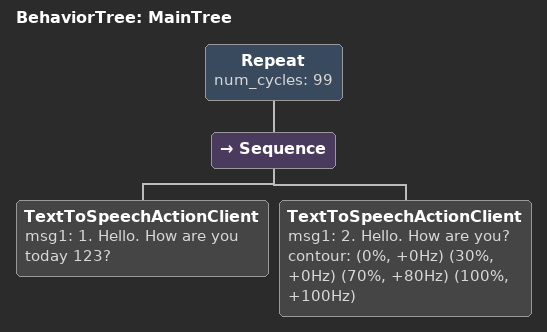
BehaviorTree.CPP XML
<root BTCPP_format="4" main_tree_to_execute = "MainTree">
    <BehaviorTree ID="MainTree">
        <Repeat num_cycles="99">
              <Sequence>
                 <TextToSpeechActionClient msg1="1. Hello. How are you today 123?"/>
                 <!-- TextToSpeechActionClient msg1="1. Hello. How are you?" contour="(0%, +0%) (100%, +0%)"/-->
                 <TextToSpeechActionClient msg1="2. Hello. How are you?" contour="(0%, +0Hz) (30%, +0Hz) (70%, +80Hz) (100%, +100Hz)" />
              </Sequence>
        </Repeat>
    </BehaviorTree>
</root>
